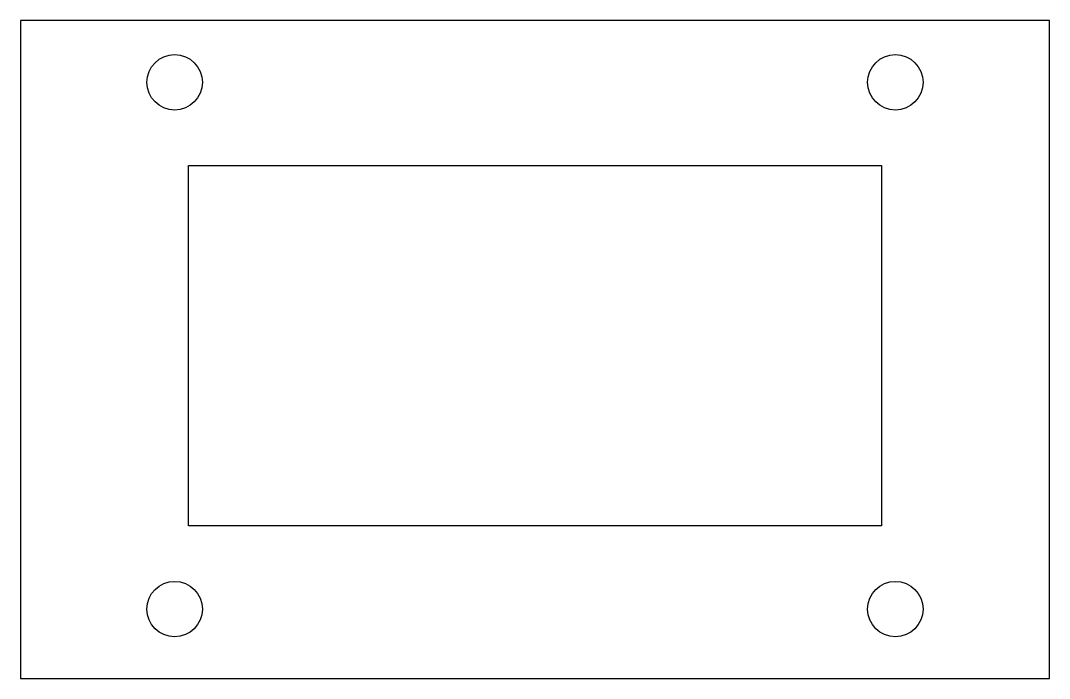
# Model space of a CAD drawing. Header units: inches. Extents: x 0 to 18.6, y 0 to 11.9.
import ezdxf

# ---------------------------------------------------------------- set-up
doc = ezdxf.new("R2010")
doc.units = ezdxf.units.IN
doc.header["$MEASUREMENT"] = 0
doc.layers.add('CUT', color=7, linetype='Continuous')

msp = doc.modelspace()

# ---------------------------------------------------------------- linework, layer by layer
at = {"layer": 'CUT'}
for p, q in [((0, 11.863), (0, 0)), ((18.558, 11.863), (0, 11.863)), ((18.558, 0), (18.558, 11.863)), ((3.029, 2.75), (3.029, 9.25)), ((3.029, 9.25), (15.529, 9.25)), ((15.529, 9.25), (15.529, 2.75)), ((15.529, 2.75), (3.029, 2.75)), ((0, 0), (18.558, 0))]:
    msp.add_line(p, q, dxfattribs=at)
for centre in [(2.779, 10.75), (15.779, 10.75), (2.779, 1.25), (15.779, 1.25)]:
    msp.add_circle(centre, 0.5, dxfattribs=at)

doc.saveas('drawing.dxf')
